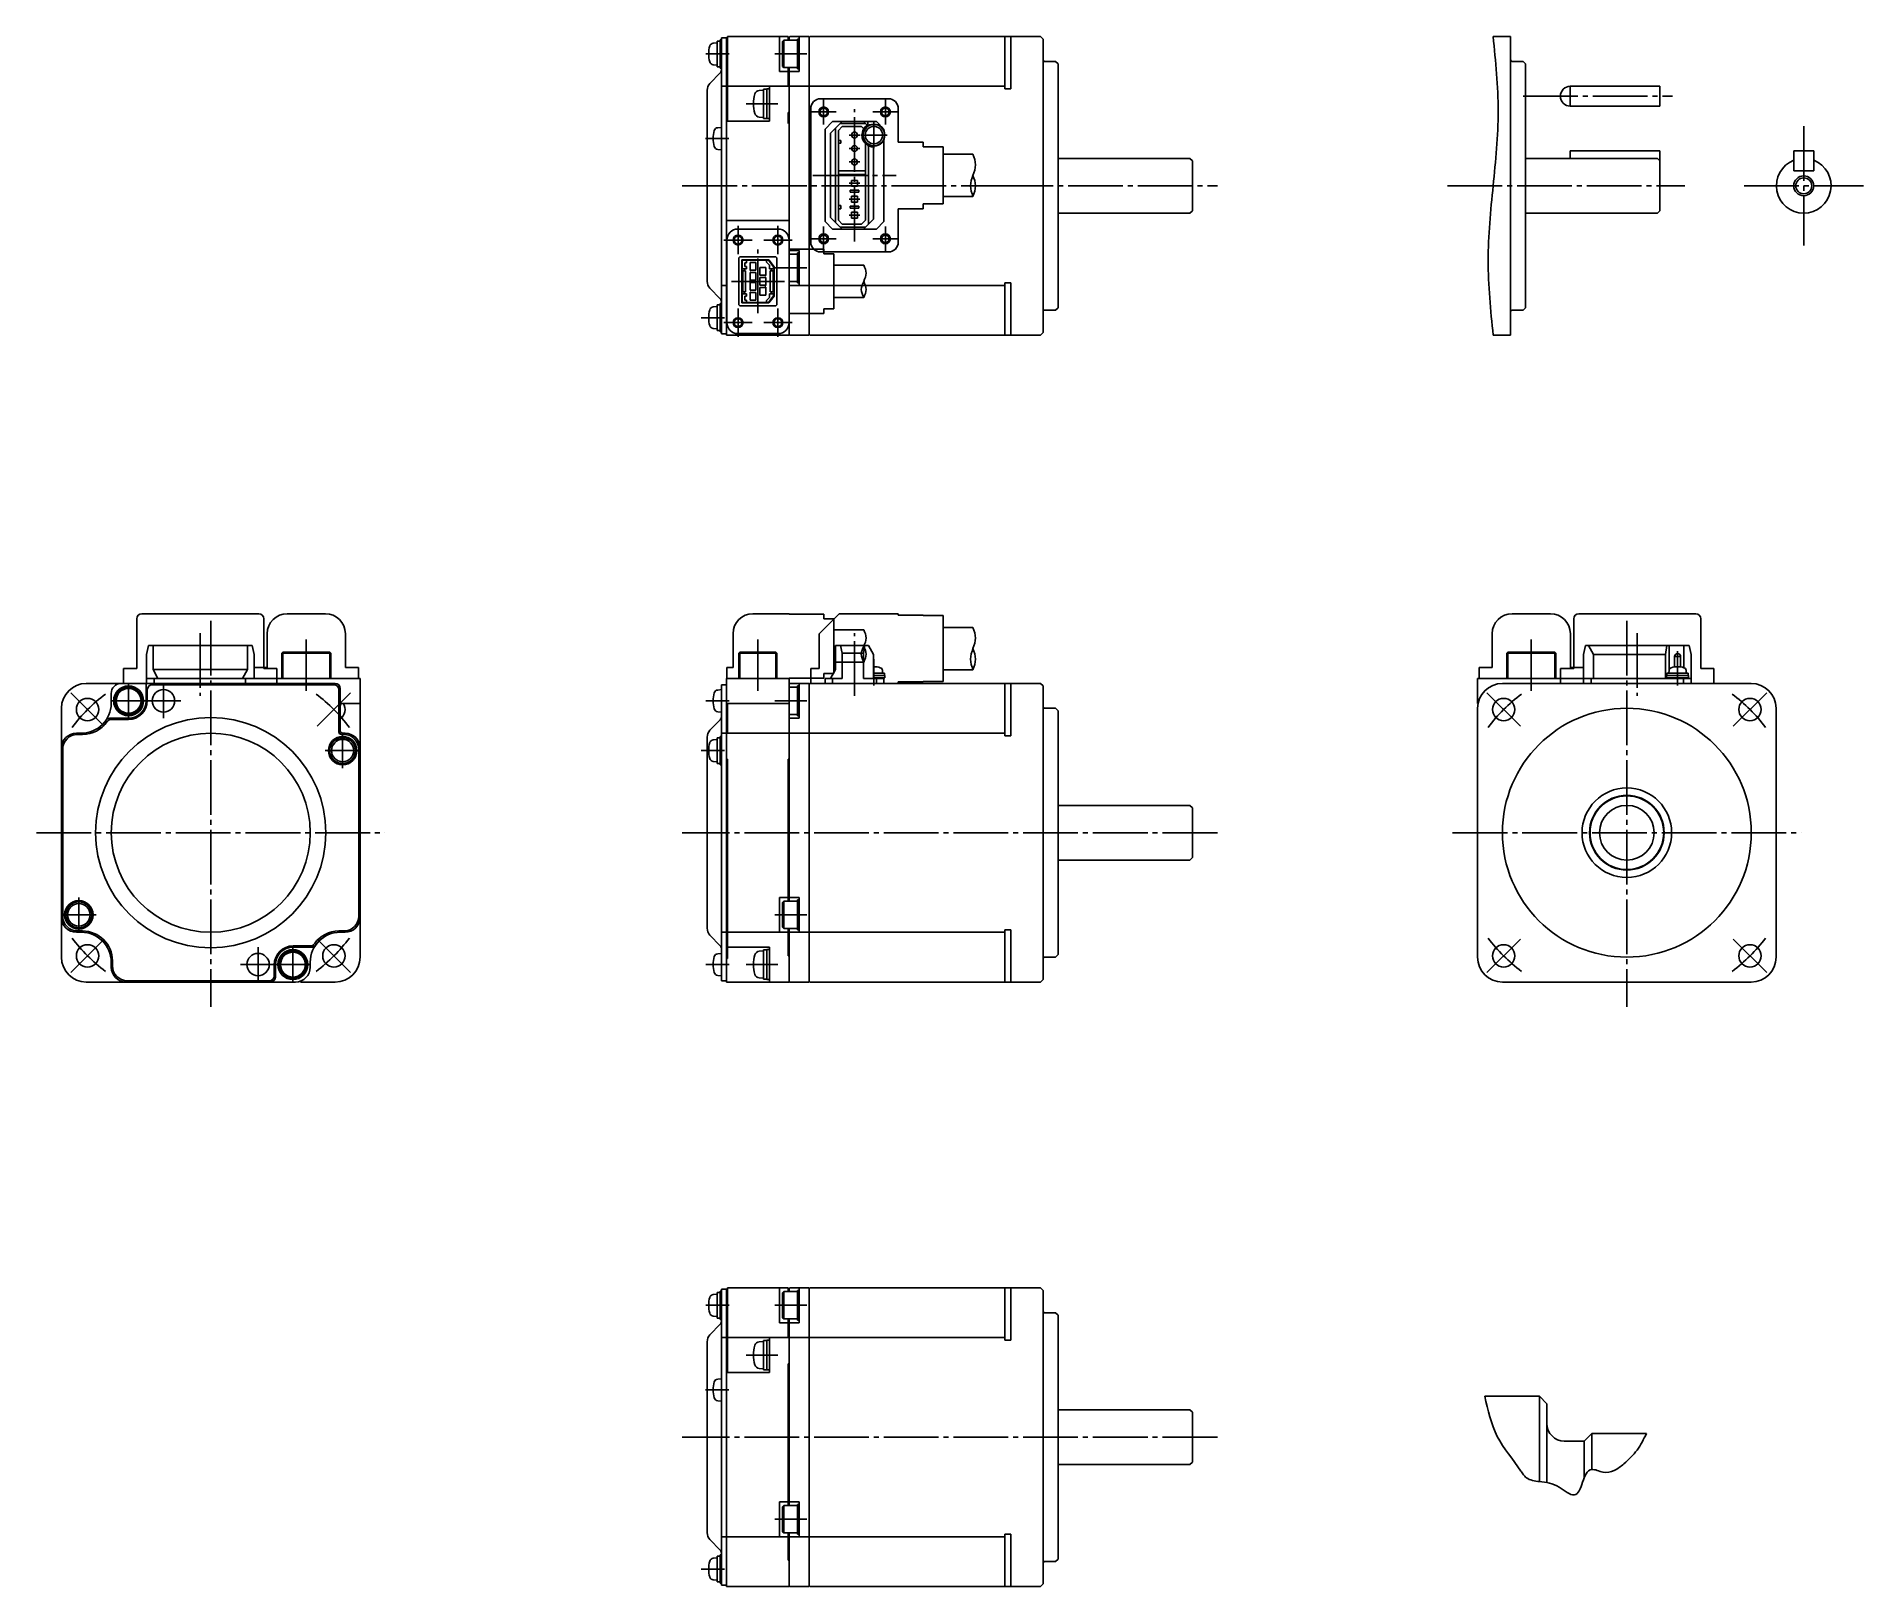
# Model space of a CAD drawing. Header units: millimetres. Extents: x -192 to 175, y -151 to 160.
import ezdxf

# ---------------------------------------------------------------- set-up
doc = ezdxf.new("R2010")
doc.units = ezdxf.units.MM
doc.linetypes.add('DASH_CENTER', pattern=[14, 11, -1, 1, -1])

msp = doc.modelspace()

# ---------------------------------------------------------------- linework, layer by layer
at = {"color": 7, "linetype": 'Continuous'}
for p, q in [((-55.5, 158.75), (-56.28, 158.68)), ((-55.5, 159.1), (-54.9, 159.1)), ((-55.5, 153.9), (-55.5, 159.1)), ((-54.9, 159.35), (-54.6, 159.35)), ((-54.9, 153.65), (-54.9, 159.35)), ((-53.6, 159.75), (-54.6, 159.75)), ((-54.6, 159.75), (-54.6, 100.25)), ((-53.4, 159.75), (-53.6, 159.75)), ((-53.6, 159.75), (-53.6, 100)), ((-53.4, 160), (-53.4, 143)), ((-45, 160), (-53.4, 160)), ((-41.2, 160), (-45, 160)), ((-43, 160), (-43, 153)), ((-42.13, 159.25), (-42.38, 159)), ((-42.38, 154), (-42.38, 159)), ((-42.13, 159.25), (-39.38, 159.25)), ((-42.13, 159.25), (-42.13, 153.75)), ((-41.2, 160), (-41.2, 159.75)), ((-41.2, 159.25), (-41.2, 159.75)), ((-41.2, 159.75), (-41, 159.75)), ((-40.9, 160), (-41, 159.9)), ((-41, 159.25), (-41, 159.9)), ((-37.1, 160), (-40.9, 160)), ((-39, 159.5), (-39.38, 159.5)), ((-39.38, 153.5), (-39.38, 159.5)), ((-39, 160), (-39, 153)), ((-37, 159.9), (-37.1, 160)), ((-36.9, 160), (-37, 159.9)), ((-37, 159.9), (-37, 100.1)), ((9.5, 160), (-36.9, 160)), ((2.3, 149.5), (2.3, 160)), ((3.5, 160), (3.5, 149.5)), ((10, 159.5), (9.5, 160)), ((10, 100.5), (10, 159.5)), ((100.41, 160), (103.91, 160)), ((103.91, 160), (103.91, 100)), ((-56.28, 154.32), (-55.5, 154.25)), ((10.3, 155), (12.5, 155)), ((13, 154.5), (12.5, 155)), ((13, 154.5), (13, 105.5)), ((104.21, 155), (106.41, 155)), ((106.91, 154.5), (106.41, 155)), ((106.91, 105.5), (106.91, 154.5)), ((-56.94, 150.59), (-54.88, 152.71)), ((-54.9, 153.9), (-55.5, 153.9)), ((-54.6, 153.65), (-54.9, 153.65)), ((-43, 153), (-41.2, 153)), ((-42.38, 154), (-42.13, 153.75)), ((-39.38, 153.75), (-42.13, 153.75)), ((-41.2, 150), (-41.2, 153.75)), ((-41, 100), (-41, 153.75)), ((-39, 153), (-41, 153)), ((-39, 153.5), (-39.38, 153.5)), ((-57.5, 110.8), (-57.5, 149.2)), ((-54.6, 150), (-53.6, 150)), ((-53.4, 150), (-41, 150)), ((-46.2, 149.25), (-47.05, 149.18)), ((-46.2, 149.45), (-45.5, 149.45)), ((-46.2, 149.45), (-46.2, 143.55)), ((-45.5, 149.5), (-45.5, 143.5)), ((-45.5, 149.5), (-45, 149.5)), ((-45, 150), (-45, 143)), ((-41, 150), (-37, 150)), ((2.3, 150), (-37, 150)), ((2.3, 149.5), (3.5, 149.5)), ((-47.05, 143.82), (-46.2, 143.75)), ((-45.5, 143.55), (-46.2, 143.55)), ((-45, 143.5), (-45.5, 143.5)), ((-41.2, 144.75), (-41, 144.75)), ((-41.2, 142.5), (-41.2, 144.75)), ((-54.6, 141.75), (-55.38, 141.68)), ((-45, 143), (-53.6, 143)), ((-32.3, 142.9), (-33.8, 141.4)), ((-33.8, 122.8), (-33.8, 141.4)), ((-32.7, 140.6), (-30.4, 142.9)), ((-32.7, 123.6), (-32.7, 140.6)), ((-32.3, 142.9), (-23.5, 142.9)), ((-31.7, 122.6), (-31.7, 141.6)), ((-30.35, 141.9), (-31.15, 141.1)), ((-31.15, 141.1), (-31.15, 123.1)), ((-30.8, 142.5), (-25.7, 142.5)), ((-30.35, 141.9), (-26.5, 141.9)), ((-26.5, 141.9), (-26.05, 141.45)), ((-25.37, 142.17), (-26.1, 142.9)), ((-25.2, 142.28), (-25.2, 142.9)), ((-22, 141.4), (-23.5, 142.9)), ((-22, 141.12), (-22, 141.4)), ((-55.38, 137.32), (-54.6, 137.25)), ((-31.15, 139.1), (-30.65, 139.1)), ((-30.65, 138.6), (-31.15, 138.6)), ((-30.65, 139.1), (-30.65, 138.6)), ((-25.7, 123.1), (-25.7, 138.51)), ((-25.1, 122.3), (-25.1, 138.07)), ((-24.1, 123.3), (-24.1, 137.8)), ((-22, 122.8), (-22, 139.28)), ((160.81, 137), (160.81, 133)), ((164.81, 137), (160.81, 137)), ((164.81, 133), (164.81, 137)), ((-31.15, 133), (-25.7, 133)), ((-25.7, 132.3), (-31.15, 132.3)), ((13, 135.5), (39.5, 135.5)), ((39.5, 135.5), (40, 135)), ((40, 135), (40, 125)), ((106.91, 135.5), (133.41, 135.5)), ((133.41, 135.5), (133.91, 135)), ((133.91, 135), (133.91, 125)), ((160.81, 133), (164.81, 133)), ((-27, 129.1), (-28.8, 129.1)), ((-28.8, 129.1), (-28.8, 128.7)), ((-28.8, 128.7), (-27, 128.7)), ((-27.3, 131.1), (-28.5, 131.1)), ((-28.5, 131.1), (-28.5, 129.9)), ((-28.5, 129.9), (-27.3, 129.9)), ((-27.3, 129.9), (-27.3, 131.1)), ((-27, 128.7), (-27, 129.1)), ((-31.15, 126.05), (-30.65, 126.05)), ((-30.65, 125.35), (-31.15, 125.35)), ((-30.65, 126.05), (-30.65, 125.35)), ((-28.8, 125.9), (-28.8, 125.5)), ((-27, 125.9), (-28.8, 125.9)), ((-28.8, 125.5), (-27, 125.5)), ((-28.5, 127.9), (-28.5, 126.7)), ((-27.3, 127.9), (-28.5, 127.9)), ((-28.5, 126.7), (-27.3, 126.7)), ((-27.3, 126.7), (-27.3, 127.9)), ((-27, 125.5), (-27, 125.9)), ((40, 125), (39.5, 124.5)), ((133.91, 125), (133.41, 124.5)), ((-53.6, 123), (-41, 123)), ((-32.3, 121.3), (-33.8, 122.8)), ((-30.4, 121.3), (-32.7, 123.6)), ((-32.3, 121.3), (-23.5, 121.3)), ((-31.15, 123.1), (-30.35, 122.3)), ((-30.8, 121.7), (-25.7, 121.7)), ((-30.35, 122.3), (-26.5, 122.3)), ((-27.3, 124.7), (-28.5, 124.7)), ((-28.5, 124.7), (-28.5, 123.5)), ((-28.5, 123.5), (-27.3, 123.5)), ((-27.3, 123.5), (-27.3, 124.7)), ((-26.5, 122.3), (-25.7, 123.1)), ((-26.1, 121.3), (-24.1, 123.3)), ((-22, 122.8), (-23.5, 121.3)), ((39.5, 124.5), (13, 124.5)), ((133.41, 124.5), (106.91, 124.5)), ((-51.13, 115.53), (-50.93, 115.73)), ((-51.13, 115.53), (-51.13, 106.08)), ((-43.68, 115.73), (-50.93, 115.73)), ((-50.55, 106.48), (-50.55, 115.13)), ((-50.55, 115.13), (-45.1, 115.13)), ((-50.45, 113.3), (-50.45, 115.05)), ((-50.45, 115.05), (-49.6, 115.05)), ((-49.6, 114.55), (-49.95, 114.55)), ((-49.95, 114.55), (-49.95, 113.8)), ((-49.95, 113.8), (-49.6, 113.8)), ((-49.6, 115.05), (-49.6, 114.55)), ((-49.6, 115.05), (-45.6, 115.05)), ((-49.6, 113.8), (-49.6, 113.3)), ((-48.88, 114.6), (-48.88, 113)), ((-48.7, 114.6), (-48.88, 114.6)), ((-48.7, 114.57), (-48.7, 114.6)), ((-47.7, 114.57), (-48.7, 114.57)), ((-47.7, 113.03), (-47.7, 114.57)), ((-45.6, 114.68), (-45.6, 115.05)), ((-45.17, 115.05), (-45.6, 115.05)), ((-45, 114.05), (-45.6, 114.68)), ((-44.15, 113.72), (-45.17, 115.05)), ((-44.05, 113.75), (-45.1, 115.13)), ((-45, 113.3), (-45, 114.05)), ((-43.68, 115.73), (-43.48, 115.53)), ((-43.48, 106.08), (-43.48, 115.53)), ((-41, 117), (-39, 117)), ((-41, 116.25), (-39.38, 116.25)), ((-39.38, 116.5), (-39, 116.5)), ((-39.38, 110.5), (-39.38, 116.5)), ((-39, 117), (-39, 110)), ((-50.35, 111.65), (-50.55, 111.65)), ((-49.6, 113.3), (-50.45, 113.3)), ((-50.35, 112.9), (-50.35, 108.7)), ((-50.35, 112.9), (-49.78, 112.9)), ((-50, 113.3), (-50, 112.9)), ((-49.78, 112.9), (-49.78, 108.7)), ((-48.88, 113), (-48.7, 113)), ((-48.7, 112.6), (-48.88, 112.6)), ((-48.88, 112.6), (-48.88, 111)), ((-48.88, 111), (-48.7, 111)), ((-48.7, 110.6), (-48.88, 110.6)), ((-48.88, 110.6), (-48.88, 109)), ((-48.7, 113.03), (-47.7, 113.03)), ((-48.7, 113), (-48.7, 113.03)), ((-48.7, 112.57), (-48.7, 112.6)), ((-47.7, 112.57), (-48.7, 112.57)), ((-48.7, 111), (-48.7, 111.03)), ((-48.7, 111.03), (-47.7, 111.03)), ((-48.7, 110.57), (-48.7, 110.6)), ((-47.7, 110.57), (-48.7, 110.57)), ((-47.7, 111.03), (-47.7, 112.57)), ((-47.7, 109.03), (-47.7, 110.57)), ((-45.9, 113.57), (-46.9, 113.57)), ((-46.9, 113.57), (-46.9, 112.03)), ((-46.9, 112.03), (-45.9, 112.03)), ((-46.9, 111.57), (-46.9, 110.03)), ((-45.9, 111.57), (-46.9, 111.57)), ((-45.9, 113.6), (-45.9, 113.57)), ((-45.72, 113.6), (-45.9, 113.6)), ((-45.9, 112.03), (-45.9, 112)), ((-45.9, 112), (-45.72, 112)), ((-45.72, 111.6), (-45.9, 111.6)), ((-45.9, 111.6), (-45.9, 111.57)), ((-45.72, 112), (-45.72, 113.6)), ((-45.72, 110), (-45.72, 111.6)), ((-44.15, 113.3), (-45, 113.3)), ((-44.83, 108.7), (-44.83, 112.9)), ((-44.83, 112.9), (-44.25, 112.9)), ((-44.6, 112.9), (-44.6, 113.3)), ((-44.25, 108.7), (-44.25, 112.9)), ((-44.25, 111.65), (-44.05, 111.65)), ((-44.15, 113.3), (-44.15, 113.72)), ((-44.05, 107.85), (-44.05, 113.75)), ((-39.38, 110.75), (-41, 110.75)), ((-39.38, 110.5), (-39, 110.5)), ((2.3, 100), (2.3, 110.5)), ((2.3, 110.5), (3.5, 110.5)), ((3.5, 100), (3.5, 110.5)), ((-54.88, 107.29), (-56.94, 109.41)), ((-53.6, 110), (-54.6, 110)), ((-50.55, 109.95), (-50.35, 109.95)), ((-45.1, 106.48), (-50.55, 106.48)), ((-50.45, 106.55), (-50.45, 108.3)), ((-50.45, 108.3), (-49.6, 108.3)), ((-49.6, 106.55), (-50.45, 106.55)), ((-49.78, 108.7), (-50.35, 108.7)), ((-50, 108.7), (-50, 108.3)), ((-49.6, 107.8), (-49.95, 107.8)), ((-49.95, 107.8), (-49.95, 107.05)), ((-49.95, 107.05), (-49.6, 107.05)), ((-49.6, 108.3), (-49.6, 107.8)), ((-49.6, 107.05), (-49.6, 106.55)), ((-49.6, 106.55), (-45.6, 106.55)), ((-48.88, 109), (-48.7, 109)), ((-48.88, 108.6), (-48.88, 107)), ((-48.7, 108.6), (-48.88, 108.6)), ((-48.88, 107), (-48.7, 107)), ((-48.7, 109), (-48.7, 109.03)), ((-48.7, 109.03), (-47.7, 109.03)), ((-48.7, 108.57), (-48.7, 108.6)), ((-47.7, 108.57), (-48.7, 108.57)), ((-48.7, 107.03), (-47.7, 107.03)), ((-48.7, 107), (-48.7, 107.03)), ((-47.7, 107.03), (-47.7, 108.57)), ((-46.9, 110.03), (-45.9, 110.03)), ((-46.9, 109.57), (-46.9, 108.03)), ((-45.9, 109.57), (-46.9, 109.57)), ((-46.9, 108.03), (-45.9, 108.03)), ((-45.9, 110.03), (-45.9, 110)), ((-45.9, 110), (-45.72, 110)), ((-45.72, 109.6), (-45.9, 109.6)), ((-45.9, 109.6), (-45.9, 109.57)), ((-45.9, 108.03), (-45.9, 108)), ((-45.9, 108), (-45.72, 108)), ((-45.72, 108), (-45.72, 109.6)), ((-45.6, 106.92), (-45, 107.55)), ((-45.6, 106.55), (-45.6, 106.92)), ((-45.6, 106.55), (-45.17, 106.55)), ((-45.17, 106.55), (-44.15, 107.88)), ((-45.1, 106.48), (-44.05, 107.85)), ((-45, 107.55), (-45, 108.3)), ((-45, 108.3), (-44.15, 108.3)), ((-44.25, 108.7), (-44.83, 108.7)), ((-44.6, 108.3), (-44.6, 108.7)), ((-44.05, 109.95), (-44.25, 109.95)), ((-44.15, 107.88), (-44.15, 108.3)), ((-37, 110), (-41, 110)), ((2.3, 110), (-37, 110)), ((-55.5, 105.75), (-56.28, 105.68)), ((-55.5, 100.9), (-55.5, 106.1)), ((-55.5, 106.1), (-54.9, 106.1)), ((-54.9, 100.65), (-54.9, 106.35)), ((-54.9, 106.35), (-54.6, 106.35)), ((-51.13, 106.08), (-50.93, 105.88)), ((-50.93, 105.88), (-43.68, 105.88)), ((-43.48, 106.08), (-43.68, 105.88)), ((12.5, 105), (10.3, 105)), ((13, 105.5), (12.5, 105)), ((106.41, 105), (104.21, 105)), ((106.91, 105.5), (106.41, 105)), ((-56.28, 101.32), (-55.5, 101.25)), ((-54.9, 100.9), (-55.5, 100.9)), ((-54.6, 100.65), (-54.9, 100.65)), ((-54.6, 100.25), (-53.6, 100.25)), ((-53.6, 100), (-41, 100)), ((-41, 100.1), (-40.9, 100)), ((-40.9, 100), (-37.1, 100)), ((-37.1, 100), (-37, 100.1)), ((-36.9, 100), (-37, 100.1)), ((9.5, 100), (-36.9, 100)), ((10, 100.5), (9.5, 100)), ((100.41, 100), (103.91, 100)), ((-170.14, 35.8), (-169.74, 37.6)), ((-148.94, 37.6), (-169.74, 37.6)), ((-168.84, 37.6), (-168.84, 32.8)), ((-149.84, 37.6), (-149.84, 32.8)), ((-148.94, 37.6), (-148.54, 35.8)), ((-31.7, 37.6), (-25.1, 37.6)), ((-31.7, 32.8), (-31.7, 37.6)), ((-30.7, 37.6), (-30.4, 36.1)), ((-26.1, 36.1), (-25.8, 37.6)), ((-25.1, 37.6), (-24.1, 35.8)), ((118.57, 35.8), (118.97, 37.6)), ((118.97, 37.6), (139.77, 37.6)), ((119.57, 37.6), (120.57, 35.8)), ((135.33, 37.6), (135.07, 35.8)), ((135.77, 37.6), (135.77, 32.68)), ((138.71, 37.6), (138.71, 33.17)), ((139.77, 37.6), (140.17, 35.8)), ((-170.14, 35.8), (-170.14, 30)), ((-148.54, 35.8), (-148.54, 31)), ((-142.77, 36.3), (-142.97, 36.1)), ((-142.97, 36.1), (-133.12, 36.1)), ((-142.97, 31), (-142.97, 36.1)), ((-142.77, 31), (-142.77, 36.3)), ((-142.77, 36.3), (-133.32, 36.3)), ((-133.32, 36.3), (-133.32, 31)), ((-133.12, 36.1), (-133.32, 36.3)), ((-133.12, 36.1), (-133.12, 31)), ((-51.13, 36.1), (-50.93, 36.3)), ((-51.13, 31), (-51.13, 36.1)), ((-51.13, 36.1), (-43.48, 36.1)), ((-50.93, 36.3), (-43.68, 36.3)), ((-50.93, 31), (-50.93, 36.3)), ((-43.68, 36.3), (-43.48, 36.1)), ((-43.68, 36.3), (-43.68, 31)), ((-43.48, 36.1), (-43.48, 31)), ((-30.4, 36.1), (-26.1, 36.1)), ((-30.4, 36.1), (-30.4, 31)), ((-26.1, 36.1), (-26.1, 31)), ((-24.1, 35.8), (-24.1, 31)), ((103.34, 36.3), (103.14, 36.1)), ((103.14, 31), (103.14, 36.1)), ((103.14, 36.1), (112.99, 36.1)), ((103.34, 36.3), (112.79, 36.3)), ((112.99, 36.1), (112.79, 36.3)), ((112.99, 36.1), (112.99, 31)), ((118.57, 35.8), (118.57, 30)), ((120.57, 35.8), (120.57, 31)), ((120.57, 35.8), (135.07, 35.8)), ((135.07, 35.8), (135.07, 31)), ((136.87, 35.4), (136.87, 33.31)), ((138.07, 35.4), (136.87, 35.4)), ((138.07, 35.4), (138.07, 33.31)), ((140.17, 35.8), (140.17, 30)), ((-182.24, 30), (-175.24, 30)), ((-170.24, 30), (-175.24, 30)), ((-170.24, 26.5), (-170.24, 30)), ((-132.24, 30), (-170.24, 30)), ((-150.24, 31), (-170.14, 31)), ((-168.99, 29.75), (-157.24, 29.75)), ((-168.84, 32.8), (-167.84, 31)), ((-149.84, 32.8), (-168.84, 32.8)), ((-168.64, 31), (-168.64, 30)), ((-157.24, 29.75), (-132.49, 29.75)), ((-150.84, 31), (-149.84, 32.8)), ((-150.24, 31), (-127.24, 31)), ((-150.24, 30), (-150.24, 31)), ((-127.24, 31), (-127.24, 26)), ((-54.6, 29.75), (-54.6, -29.75)), ((-53.6, 29.75), (-54.6, 29.75)), ((-53.6, 31), (-41, 31)), ((-53.6, 31), (-53.6, -30)), ((-41, 26), (-41, 31)), ((-41, 30), (-41, 29.9)), ((-40.9, 30), (-41, 29.9)), ((-37.1, 30), (-40.9, 30)), ((-39.38, 23.5), (-39.38, 29.5)), ((-39, 29.5), (-39.38, 29.5)), ((-39, 30), (-39, 23)), ((-37, 29.9), (-37.1, 30)), ((-37, 29.9), (-36.9, 30)), ((-37, 29.9), (-37, -29.9)), ((-36.9, 30), (9.5, 30)), ((-33.8, 31), (-30.4, 31)), ((-33.8, 30), (-33.8, 31)), ((-32.7, 31), (-31.7, 32.8)), ((-32.3, 31), (-32.3, 30)), ((-26.1, 31), (-22, 31)), ((-24.1, 32.05), (-21.85, 32.05)), ((-24.1, 31.6), (-21.8, 31.6)), ((-24.1, 31.1), (-21.8, 31.1)), ((-23.5, 31), (-23.5, 30)), ((-22.45, 31.1), (-22.45, 31)), ((-22.25, 32.05), (-22.3, 32.64)), ((-22, 31), (-22, 30)), ((-21.85, 31.6), (-21.85, 32.05)), ((-21.8, 31.6), (-21.8, 31.1)), ((2.3, 19.5), (2.3, 30)), ((3.5, 19.5), (3.5, 30)), ((9.5, 30), (10, 29.5)), ((10, -29.5), (10, 29.5)), ((97.27, 31), (118.57, 31)), ((97.27, 26), (97.27, 31)), ((127.27, 30), (102.27, 30)), ((140.17, 31), (118.57, 31)), ((120.07, 31), (120.07, 30)), ((152.27, 30), (127.27, 30)), ((135.27, 31.1), (135.27, 31.6)), ((135.27, 31.6), (137.47, 31.6)), ((135.27, 31.1), (137.47, 31.1)), ((135.32, 32.05), (135.32, 31.6)), ((135.32, 32.05), (137.47, 32.05)), ((135.77, 32.64), (135.72, 32.05)), ((135.92, 31), (135.92, 31.1)), ((137.47, 32.05), (139.62, 32.05)), ((137.47, 31.6), (139.67, 31.6)), ((137.47, 31.1), (139.67, 31.1)), ((138.67, 31), (138.67, 30)), ((139.02, 31.1), (139.02, 31)), ((139.22, 32.05), (139.16, 32.64)), ((139.62, 31.6), (139.62, 32.05)), ((139.67, 31.6), (139.67, 31.1)), ((-177.24, 26), (-177.24, 28)), ((-169.99, 28.75), (-169.99, 26.55)), ((-131.49, 28.75), (-131.49, 20.25)), ((-131.24, 29), (-131.24, 20.5)), ((-127.24, 26), (-130.74, 26)), ((-127.24, 17), (-127.24, 26)), ((-54.6, 28.75), (-55.38, 28.68)), ((-53.6, 26), (-41, 26)), ((-53.4, 26), (-53.4, 20)), ((-41, 29.25), (-39.38, 29.25)), ((-41, -13.75), (-41, 26)), ((97.37, 26), (97.27, 26)), ((-187.24, 25), (-187.24, 17)), ((-173.74, 23), (-177.5, 23)), ((-177.25, 22.75), (-173.79, 22.75)), ((-56.94, 20.59), (-54.88, 22.71)), ((-55.38, 24.32), (-54.6, 24.25)), ((-39.38, 23.75), (-41, 23.75)), ((-39, 23), (-41, 23)), ((-39, 23.5), (-39.38, 23.5)), ((10.3, 25), (12.5, 25)), ((13, 24.5), (12.5, 25)), ((13, -24.5), (13, 24.5)), ((97.27, 25), (97.27, -25)), ((157.27, -25), (157.27, 25)), ((-183.24, 20), (-184.24, 20)), ((-183.99, 19.75), (-182.99, 19.75)), ((-130.99, 19.75), (-130.49, 19.75)), ((-130.74, 20), (-130.24, 20)), ((-57.5, -19.2), (-57.5, 19.2)), ((-55.5, 18.75), (-56.28, 18.68)), ((-55.5, 13.9), (-55.5, 19.1)), ((-55.5, 19.1), (-54.9, 19.1)), ((-54.9, 13.65), (-54.9, 19.35)), ((-54.9, 19.35), (-54.6, 19.35)), ((-54.6, 20), (-53.6, 20)), ((-53.6, 20), (-41, 20)), ((-41, 20), (-37, 20)), ((-37, 20), (2.3, 20)), ((2.3, 19.5), (3.5, 19.5)), ((-187.24, 17), (-187.24, -17)), ((-186.99, 16.75), (-186.99, 0)), ((-127.49, 16.75), (-127.49, 0)), ((-127.24, -17), (-127.24, 17)), ((-53.6, 14.75), (-53.4, 14.75)), ((-53.4, 14.75), (-53.4, -25.25)), ((-41.2, 14.75), (-41, 14.75)), ((-41.2, -13.75), (-41.2, 14.75)), ((-56.28, 14.32), (-55.5, 14.25)), ((-54.9, 13.9), (-55.5, 13.9)), ((-54.6, 13.65), (-54.9, 13.65)), ((13, 5.5), (39.5, 5.5)), ((39.5, 5.5), (40, 5)), ((40, 5), (40, -5)), ((-186.99, -16.75), (-186.99, 0)), ((-127.49, -16.75), (-127.49, 0)), ((39.5, -5.5), (13, -5.5)), ((40, -5), (39.5, -5.5)), ((-43, -13), (-43, -20)), ((-41.2, -13), (-43, -13)), ((-42.13, -13.75), (-42.38, -14)), ((-42.38, -19), (-42.38, -14)), ((-42.13, -13.75), (-42.13, -19.25)), ((-42.13, -13.75), (-39.38, -13.75)), ((-41, -13), (-39, -13)), ((-39.38, -19.5), (-39.38, -13.5)), ((-39.38, -13.5), (-39, -13.5)), ((-39, -13), (-39, -20)), ((-187.24, -17), (-187.24, -25)), ((-127.24, -17), (-127.24, -25)), ((-183.24, -20), (-184.24, -20)), ((-183.99, -19.75), (-182.99, -19.75)), ((-130.49, -19.75), (-131.49, -19.75)), ((-131.24, -20), (-130.24, -20)), ((-54.88, -22.71), (-56.94, -20.59)), ((-53.6, -20), (-54.6, -20)), ((-41.2, -20), (-53.4, -20)), ((-42.38, -19), (-42.13, -19.25)), ((-39.38, -19.25), (-42.13, -19.25)), ((-41.2, -24.75), (-41.2, -19.25)), ((-41, -30), (-41, -19.25)), ((-37, -20), (-41, -20)), ((-39.38, -19.5), (-39, -19.5)), ((-37, -20), (2.3, -20)), ((2.3, -19.5), (3.5, -19.5)), ((2.3, -30), (2.3, -19.5)), ((3.5, -19.5), (3.5, -30)), ((-140.74, -23), (-136.98, -23)), ((-137.23, -22.75), (-140.69, -22.75)), ((-54.6, -24.25), (-55.38, -24.32)), ((-53.6, -25.25), (-53.4, -25.25)), ((-53.4, -23), (-45, -23)), ((-46.2, -23.75), (-47.05, -23.82)), ((-46.2, -23.55), (-46.2, -29.45)), ((-46.2, -23.55), (-45.5, -23.55)), ((-45.5, -23.5), (-45, -23.5)), ((-45.5, -23.5), (-45.5, -29.5)), ((-45, -23), (-45, -30)), ((-41.2, -24.75), (-41, -24.75)), ((12.5, -25), (10.3, -25)), ((13, -24.5), (12.5, -25)), ((-177.24, -26), (-177.24, -27)), ((-176.99, -26.75), (-176.99, -25.75)), ((-144.49, -28.75), (-144.49, -26.55)), ((-144.24, -26.5), (-144.24, -29)), ((-137.24, -26), (-137.24, -27)), ((-55.38, -28.68), (-54.6, -28.75)), ((-47.05, -29.18), (-46.2, -29.25)), ((-174.24, -30), (-182.24, -30)), ((-174.24, -30), (-140.24, -30)), ((-173.99, -29.75), (-157.24, -29.75)), ((-145.49, -29.75), (-157.24, -29.75)), ((-132.24, -30), (-139.24, -30)), ((-54.6, -29.75), (-53.6, -29.75)), ((-53.6, -30), (-45, -30)), ((-45.5, -29.45), (-46.2, -29.45)), ((-45, -29.5), (-45.5, -29.5)), ((-45, -30), (-41, -30)), ((-41, -29.9), (-40.9, -30)), ((-40.9, -30), (-37.1, -30)), ((-37.1, -30), (-37, -29.9)), ((-37, -29.9), (-36.9, -30)), ((-37, -29.9), (-36.9, -30)), ((-36.9, -30), (9.5, -30)), ((9.5, -30), (10, -29.5)), ((102.27, -30), (127.27, -30)), ((127.27, -30), (152.27, -30)), ((-53.6, -91.72), (-54.6, -91.72)), ((-54.6, -91.72), (-54.6, -151.22)), ((-53.4, -91.72), (-53.6, -91.72)), ((-53.6, -91.72), (-53.6, -151.47)), ((-53.4, -91.47), (-53.4, -108.47)), ((-45, -91.47), (-53.4, -91.47)), ((-41.2, -91.47), (-45, -91.47)), ((-43, -91.47), (-43, -98.47)), ((-41.2, -91.47), (-41.2, -91.72)), ((-41.2, -92.22), (-41.2, -91.72)), ((-41.2, -91.72), (-41, -91.72)), ((-40.9, -91.47), (-41, -91.57)), ((-41, -92.22), (-41, -91.57)), ((-37.1, -91.47), (-40.9, -91.47)), ((-39, -91.47), (-39, -98.47)), ((-37, -91.57), (-37.1, -91.47)), ((-37, -91.57), (-36.9, -91.47)), ((-37, -91.57), (-37, -151.37)), ((-36.9, -91.47), (9.5, -91.47)), ((2.3, -101.97), (2.3, -91.47)), ((3.5, -101.97), (3.5, -91.47)), ((9.5, -91.47), (10, -91.97)), ((-55.5, -92.72), (-56.28, -92.79)), ((-55.5, -92.37), (-54.9, -92.37)), ((-55.5, -97.57), (-55.5, -92.37)), ((-54.9, -92.12), (-54.6, -92.12)), ((-54.9, -97.82), (-54.9, -92.12)), ((-42.13, -92.22), (-42.38, -92.47)), ((-42.38, -97.47), (-42.38, -92.47)), ((-42.13, -92.22), (-39.38, -92.22)), ((-42.13, -92.22), (-42.13, -97.72)), ((-39, -91.97), (-39.38, -91.97)), ((-39.38, -97.97), (-39.38, -91.97)), ((10, -150.97), (10, -91.97)), ((-56.94, -100.89), (-54.88, -98.76)), ((-56.28, -97.15), (-55.5, -97.22)), ((-54.9, -97.57), (-55.5, -97.57)), ((-54.6, -97.82), (-54.9, -97.82)), ((-43, -98.47), (-41.2, -98.47)), ((-42.38, -97.47), (-42.13, -97.72)), ((-39.38, -97.72), (-42.13, -97.72)), ((-41.2, -101.47), (-41.2, -97.72)), ((-41, -135.22), (-41, -97.72)), ((-39, -98.47), (-41, -98.47)), ((-39, -97.97), (-39.38, -97.97)), ((10.3, -96.47), (12.5, -96.47)), ((13, -96.97), (12.5, -96.47)), ((13, -96.97), (13, -145.97)), ((-57.5, -140.67), (-57.5, -102.28)), ((-54.6, -101.47), (-53.6, -101.47)), ((-53.4, -101.47), (-41, -101.47)), ((-46.2, -102.22), (-47.05, -102.3)), ((-46.2, -102.02), (-45.5, -102.02)), ((-46.2, -102.02), (-46.2, -107.92)), ((-45.5, -101.97), (-45.5, -107.97)), ((-45.5, -101.97), (-45, -101.97)), ((-45, -101.47), (-45, -108.47)), ((-41, -101.47), (-37, -101.47)), ((-37, -101.47), (2.3, -101.47)), ((2.3, -101.97), (3.5, -101.97)), ((-54.6, -109.72), (-55.38, -109.79)), ((-45, -108.47), (-53.6, -108.47)), ((-47.05, -107.65), (-46.2, -107.72)), ((-45.5, -107.92), (-46.2, -107.92)), ((-45, -107.97), (-45.5, -107.97)), ((-41.2, -106.72), (-41, -106.72)), ((-41.2, -135.22), (-41.2, -106.72)), ((98.71, -113.25), (109.71, -113.25)), ((109.71, -113.25), (109.71, -130.39)), ((111.21, -114.75), (109.71, -113.25)), ((-55.38, -114.15), (-54.6, -114.22)), ((13, -115.97), (39.5, -115.97)), ((39.5, -115.97), (40, -116.47)), ((40, -116.47), (40, -126.47)), ((111.21, -114.75), (111.21, -130.61)), ((118.71, -122.25), (120.21, -120.75)), ((120.21, -120.75), (131.21, -120.75)), ((120.21, -120.75), (120.21, -127.98)), ((118.71, -122.25), (114.71, -122.25)), ((118.71, -122.25), (118.71, -129.71)), ((39.5, -126.97), (13, -126.97)), ((40, -126.47), (39.5, -126.97)), ((-43, -134.47), (-43, -141.47)), ((-43, -134.47), (-41.2, -134.47)), ((-42.13, -135.22), (-42.38, -135.47)), ((-42.38, -140.47), (-42.38, -135.47)), ((-42.13, -135.22), (-42.13, -140.72)), ((-42.13, -135.22), (-39.38, -135.22)), ((-41, -134.47), (-39, -134.47)), ((-39.38, -134.97), (-39, -134.97)), ((-39.38, -140.97), (-39.38, -134.97)), ((-39, -134.47), (-39, -141.47)), ((-54.88, -144.19), (-56.94, -142.06)), ((-53.6, -141.47), (-54.6, -141.47)), ((-53.6, -141.47), (-41.2, -141.47)), ((-42.38, -140.47), (-42.13, -140.72)), ((-39.38, -140.72), (-42.13, -140.72)), ((-41.2, -146.22), (-41.2, -140.72)), ((-41, -151.47), (-41, -140.72)), ((-37, -141.47), (-41, -141.47)), ((-39.38, -140.97), (-39, -140.97)), ((-37, -141.47), (2.3, -141.47)), ((2.3, -140.97), (3.5, -140.97)), ((2.3, -151.47), (2.3, -140.97)), ((3.5, -140.97), (3.5, -151.47)), ((-55.5, -145.72), (-56.28, -145.79)), ((-55.5, -150.57), (-55.5, -145.37)), ((-55.5, -145.37), (-54.9, -145.37)), ((-54.9, -150.82), (-54.9, -145.12)), ((-54.9, -145.12), (-54.6, -145.12)), ((-41.2, -146.22), (-41, -146.22)), ((12.5, -146.47), (10.3, -146.47)), ((13, -145.97), (12.5, -146.47)), ((-56.28, -150.15), (-55.5, -150.22)), ((-54.9, -150.57), (-55.5, -150.57)), ((-54.6, -150.82), (-54.9, -150.82)), ((-54.6, -151.22), (-53.6, -151.22)), ((-53.6, -151.47), (-41, -151.47)), ((-41, -151.37), (-40.9, -151.47)), ((-40.9, -151.47), (-37.1, -151.47)), ((-37.1, -151.47), (-37, -151.37)), ((-37, -151.37), (-36.9, -151.47)), ((-36.9, -151.47), (9.5, -151.47)), ((9.5, -151.47), (10, -150.97))]:
    msp.add_line(p, q, dxfattribs=at)
at = {"color": 1, "linetype": 'DASH_CENTER'}
for p, q in [((-57.8, 156.5), (-53.1, 156.5)), ((-43.88, 156.5), (-37.5, 156.5)), ((-34.1, 147.35), (-34.1, 142.35)), ((-21.7, 147.35), (-21.7, 142.35)), ((106.41, 148), (136.41, 148)), ((-49.7, 146.5), (-43.32, 146.5)), ((-36.6, 144.85), (-31.6, 144.85)), ((-27.9, 118.8), (-27.9, 145.4)), ((-24.2, 144.85), (-19.2, 144.85)), ((-57.87, 139.5), (-53.17, 139.5)), ((-29, 140.2), (-26.8, 140.2)), ((-21.35, 140.2), (-26.65, 140.2)), ((-24, 142.85), (-24, 137.55)), ((162.81, 142), (162.81, 118)), ((-29, 137.5), (-26.8, 137.5)), ((-29, 134.8), (-26.8, 134.8)), ((-62.5, 130), (1, 130)), ((-36.3, 132.1), (-19.5, 132.1)), ((-29, 130.5), (-26.8, 130.5)), ((1, 130), (45, 130)), ((91.21, 130), (138.91, 130)), ((150.81, 130), (174.81, 130)), ((-29, 127.3), (-26.8, 127.3)), ((-51.3, 116.25), (-51.3, 121.95)), ((-43.3, 116.25), (-43.3, 121.95)), ((-34.1, 121.85), (-34.1, 116.85)), ((-29, 124.1), (-26.8, 124.1)), ((-21.7, 121.85), (-21.7, 116.85)), ((-48.45, 119.1), (-54.15, 119.1)), ((-40.45, 119.1), (-46.15, 119.1)), ((-31.6, 119.35), (-36.6, 119.35)), ((-19.2, 119.35), (-24.2, 119.35)), ((-47.3, 104.38), (-47.3, 117.23)), ((-52.63, 110.8), (-41.98, 110.8)), ((-43.88, 113.5), (-37.5, 113.5)), ((-58.7, 103.5), (-54, 103.5)), ((-51.3, 99.65), (-51.3, 105.35)), ((-43.3, 99.65), (-43.3, 105.35)), ((-54.15, 102.5), (-48.45, 102.5)), ((-46.15, 102.5), (-40.45, 102.5)), ((-157.24, 42.6), (-157.24, -35)), ((127.27, 42.6), (127.27, -35)), ((-159.34, 40.1), (-159.34, 27.5)), ((-138.04, 28.5), (-138.04, 38.8)), ((-47.3, 28.5), (-47.3, 38.8)), ((-27.9, 27.5), (-27.9, 40.1)), ((108.07, 38.8), (108.07, 28.5)), ((129.37, 40.1), (129.37, 27.5)), ((-24, 29.6), (-24, 34.85)), ((137.47, 29.6), (137.47, 36.5)), ((-173.74, 30.1), (-173.74, 22.9)), ((-166.74, 23), (-166.74, 30)), ((-185.35, 28.11), (-178.63, 21.39)), ((-170.14, 26.5), (-177.34, 26.5)), ((-170.24, 26.5), (-163.24, 26.5)), ((-129.13, 28.11), (-135.85, 21.39)), ((-57.8, 26.5), (-53.1, 26.5)), ((-43.88, 26.5), (-37.5, 26.5)), ((105.88, 21.39), (99.16, 28.11)), ((155.37, 28.11), (148.66, 21.39)), ((-130.74, 13), (-130.74, 20)), ((-134.24, 16.5), (-127.24, 16.5)), ((-58.7, 16.5), (-54, 16.5)), ((-192.24, 0), (-122.24, 0)), ((45, 0), (-62.5, 0)), ((92.27, 0), (162.27, 0)), ((-183.74, -20), (-183.74, -13)), ((-187.24, -16.5), (-180.24, -16.5)), ((-43.88, -16.5), (-37.5, -16.5)), ((-178.63, -21.39), (-185.35, -28.11)), ((-135.85, -21.39), (-129.13, -28.11)), ((105.88, -21.39), (99.16, -28.11)), ((155.37, -28.11), (148.66, -21.39)), ((-147.74, -30), (-147.74, -23)), ((-140.74, -22.9), (-140.74, -30.1)), ((-151.24, -26.5), (-144.24, -26.5)), ((-137.14, -26.5), (-144.34, -26.5)), ((-57.8, -26.5), (-53.1, -26.5)), ((-49.7, -26.5), (-43.32, -26.5)), ((-57.8, -94.97), (-53.1, -94.97)), ((-43.88, -94.97), (-37.5, -94.97)), ((-49.7, -104.97), (-43.32, -104.97)), ((-57.87, -111.97), (-53.17, -111.97)), ((45, -121.47), (-62.5, -121.47)), ((-43.88, -137.97), (-37.5, -137.97)), ((-58.7, -147.97), (-54, -147.97))]:
    msp.add_line(p, q, dxfattribs=at)
at = {"color": 4, "linetype": 'Continuous'}
for p, q in [((-21.1, 147.5), (-34.7, 147.5)), ((-36.7, 145.5), (-36.7, 118.7)), ((-19.1, 138.8), (-19.1, 145.5)), ((-19.1, 138.8), (-14.1, 138.8)), ((-14.1, 138.8), (-14.1, 137.85)), ((-14.1, 137.85), (-10.1, 137.85)), ((-10.1, 137.85), (-10.1, 126.35)), ((-10.1, 136.35), (-4.1, 136.35)), ((-14.1, 125.4), (-19.1, 125.4)), ((-19.1, 118.7), (-19.1, 125.4)), ((-14.1, 126.35), (-14.1, 125.4)), ((-10.1, 126.35), (-14.1, 126.35)), ((-10.1, 127.85), (-4.1, 127.85)), ((-43.25, 121.3), (-51.35, 121.3)), ((-53.55, 119.1), (-53.55, 102.5)), ((-41.05, 117.25), (-41.05, 119.1)), ((-34.05, 117.25), (-41.05, 117.25)), ((-34.7, 116.7), (-21.1, 116.7)), ((-34.05, 116.3), (-34.05, 117.25)), ((-32.05, 116.3), (-34.05, 116.3)), ((-32.05, 105.3), (-32.05, 116.3)), ((-32.05, 114.05), (-26.05, 114.05)), ((-32.05, 107.55), (-26.05, 107.55)), ((-41.05, 104.35), (-34.05, 104.35)), ((-41.05, 102.5), (-41.05, 104.35)), ((-34.05, 105.3), (-32.05, 105.3)), ((-34.05, 104.35), (-34.05, 105.3)), ((-51.35, 100.3), (-43.25, 100.3)), ((-172.09, 33), (-172.09, 43)), ((-171.09, 44), (-147.59, 44)), ((-146.59, 43), (-146.59, 33)), ((-141.89, 44), (-134.19, 44)), ((-41.05, 44), (-48.3, 44)), ((-41.05, 44), (-41.05, 43.95)), ((-41.05, 43.95), (-34.05, 43.95)), ((-35, 40), (-31, 44)), ((-34.05, 43.95), (-34.05, 43)), ((-34.05, 43), (-32.05, 43)), ((-32.05, 43), (-32.05, 32)), ((-32.05, 40.75), (-26.05, 40.75)), ((-31, 44), (-19.1, 44)), ((-19.1, 44), (-19.1, 43.7)), ((-19.1, 43.7), (-14.1, 43.7)), ((-14.1, 43.7), (-14.1, 43.64)), ((-14.1, 43.64), (-10.1, 43.64)), ((-10.1, 43.64), (-10.1, 30.36)), ((-10.1, 41.25), (-4.1, 41.25)), ((104.22, 44), (111.92, 44)), ((116.62, 33), (116.62, 43)), ((117.62, 44), (141.12, 44)), ((142.12, 43), (142.12, 33)), ((-145.89, 33.2), (-145.89, 40)), ((-130.19, 40), (-130.19, 33.2)), ((-52.3, 40), (-52.3, 33.2)), ((-35, 33), (-35, 40)), ((100.22, 33.2), (100.22, 40)), ((115.92, 40), (115.92, 33.2)), ((-148.54, 33.2), (-145.89, 33.2)), ((-148.54, 31), (-148.54, 33.2)), ((-130.19, 33.2), (-127.54, 33.2)), ((-127.54, 33.2), (-127.54, 31)), ((-53.55, 33.2), (-53.55, 31)), ((-52.3, 33.2), (-53.55, 33.2)), ((-32.05, 34.25), (-26.05, 34.25)), ((97.57, 31), (97.57, 33.2)), ((97.57, 33.2), (100.22, 33.2)), ((115.92, 33.2), (118.57, 33.2)), ((118.57, 33.2), (118.57, 31)), ((-174.74, 30), (-174.74, 33)), ((-174.74, 33), (-172.09, 33)), ((-143.94, 30), (-174.74, 30)), ((-127.54, 31), (-148.54, 31)), ((-146.59, 33), (-143.94, 33)), ((-143.94, 33), (-143.94, 30)), ((-53.55, 31), (-41.05, 31)), ((-41.05, 31.05), (-41.05, 31)), ((-34.05, 31.05), (-41.05, 31.05)), ((-36.7, 33), (-35, 33)), ((-36.7, 30), (-36.7, 33)), ((-36.7, 30), (-19.1, 30)), ((-34.05, 32), (-34.05, 31.05)), ((-34.05, 32), (-32.05, 32)), ((-19.1, 30.3), (-14.1, 30.3)), ((-19.1, 30), (-19.1, 30.3)), ((-14.1, 30.36), (-14.1, 30.3)), ((-10.1, 30.36), (-14.1, 30.36)), ((-10.1, 32.75), (-4.1, 32.75)), ((118.57, 31), (97.57, 31)), ((113.97, 33), (116.62, 33)), ((113.97, 30), (113.97, 33)), ((144.77, 30), (113.97, 30)), ((142.12, 33), (144.77, 33)), ((144.77, 33), (144.77, 30))]:
    msp.add_line(p, q, dxfattribs=at)
at = {"linetype": 'Continuous'}
for p, q in [((115.91, 150), (133.91, 150)), ((115.91, 146), (115.91, 150)), ((133.91, 146), (133.91, 150)), ((133.91, 146), (133.91, 150)), ((115.91, 146), (133.91, 146)), ((133.91, 137), (115.91, 137)), ((115.91, 135.5), (115.91, 137)), ((133.91, 135), (133.91, 137)), ((103.34, 36.3), (103.34, 31)), ((112.79, 36.3), (112.79, 31))]:
    msp.add_line(p, q, dxfattribs=at)
at = {"color": 2, "linetype": 'Continuous'}
for centre, radius in [((-34.1, 144.85), 1), ((-21.7, 144.85), 1), ((162.81, 130), 2), ((-51.3, 119.1), 1), ((-43.3, 119.1), 1), ((-34.1, 119.35), 1), ((-21.7, 119.35), 1), ((-51.3, 102.5), 1), ((-43.3, 102.5), 1)]:
    msp.add_circle(centre, radius, dxfattribs=at)
at = {"color": 7, "linetype": 'Continuous'}
for centre, radius in [((-34.1, 144.85), 0.75), ((-21.7, 144.85), 0.75), ((-27.9, 140.2), 0.6), ((-24, 140.2), 2.2), ((-24, 140.2), 2.15), ((-24, 140.2), 1.75), ((-27.9, 137.5), 0.6), ((-27.9, 134.8), 0.6), ((162.81, 130), 1.6), ((-51.3, 119.1), 0.8), ((-43.3, 119.1), 0.8), ((-34.1, 119.35), 0.75), ((-21.7, 119.35), 0.75), ((-51.3, 102.5), 0.8), ((-43.3, 102.5), 0.8), ((-173.74, 26.5), 3), ((-181.99, 24.75), 2.25), ((-173.74, 26.5), 2.75), ((-173.74, 26.5), 2.5), ((-166.74, 26.5), 2.25), ((102.52, 24.75), 2.25), ((152.01, 24.75), 2.25), ((-157.24, 0), 23.13), ((-157.24, 0), 23.13), ((127.27, 0), 25), ((-157.24, 0), 20), ((-157.24, 0), 20), ((-130.74, 16.5), 2.85), ((-130.74, 16.5), 2.6), ((-130.74, 16.5), 2.25), ((127.27, 0), 9), ((127.27, 0), 7.5), ((127.27, 0), 7.4), ((-183.74, -16.5), 2.85), ((-183.74, -16.5), 2.6), ((-183.74, -16.5), 2.25), ((-181.99, -24.75), 2.25), ((-147.74, -26.5), 2.25), ((-140.74, -26.5), 3), ((-140.74, -26.5), 2.75), ((-140.74, -26.5), 2.5), ((-132.49, -24.75), 2.25), ((102.52, -24.75), 2.25), ((152.01, -24.75), 2.25)]:
    msp.add_circle(centre, radius, dxfattribs=at)
msp.add_circle((127.27, 0), 5.5)
for centre, radius, start, end in [((-51.2, 156.5), 6, 164.5573, 180), ((-56.21, 157.88), 0.8, 95, 164.5573), ((-51.2, 156.5), 6, 180, 195.4427), ((-56.21, 155.12), 0.8, 195.4427, 265), ((10.3, 155.3), 0.3, 180, 270), ((104.21, 155.3), 0.3, 180, 270), ((-55.5, 149.2), 2, 135.971, 180), ((-55.6, 153.41), 1, 315.971, 0), ((-41.2, 146.5), 7, 163.743, 180), ((-46.96, 148.18), 1, 95, 163.743), ((-41.2, 146.5), 7, 180, 196.257), ((-46.96, 144.82), 1, 196.257, 265), ((-50.3, 139.5), 6, 164.5573, 180), ((-50.3, 139.5), 6, 180, 195.4427), ((-55.31, 140.88), 0.8, 95, 164.5573), ((-24, 140.2), 2.4, 120, 267.612), ((-55.31, 138.12), 0.8, 195.4427, 265), ((-55.5, 110.8), 2, 180, 224.029), ((-55.6, 106.59), 1, 0, 44.029), ((-51.2, 103.5), 6, 164.5573, 180), ((-51.2, 103.5), 6, 180, 195.4427), ((-56.21, 104.88), 0.8, 95, 164.5573), ((10.3, 104.7), 0.3, 90, 180), ((104.21, 104.7), 0.3, 90, 180), ((-56.21, 102.12), 0.8, 195.4427, 265), ((-24, 28.85), 4.5, 90, 91.2733), ((-24, 28.85), 4.5, 73.6123, 90), ((-22.9, 32.59), 0.6, 5, 73.6123), ((136.36, 32.59), 0.6, 106.3877, 175), ((137.47, 28.85), 4.5, 90, 106.3877), ((137.47, 35.4), 0.6, 0.0018, 179.9982), ((137.47, 28.85), 4.5, 73.6123, 90), ((138.57, 32.59), 0.6, 5, 73.6123), ((-182.24, 25), 5, 90, 180), ((-175.24, 28), 2, 90, 180), ((-168.99, 28.75), 1, 90, 180), ((-132.49, 28.75), 1, 0, 90), ((-132.24, 29), 1, 0, 90), ((102.27, 25), 5, 90, 180), ((152.27, 25), 5, 0, 90), ((-183.24, 26), 6, 270, 0), ((-173.79, 26.55), 3.8, 270, 360), ((-173.74, 26.5), 3.5, 270, 0), ((-132.49, 24.75), 2.25, 303.7877, 33.7877), ((-130.74, 25.5), 0.5, 90, 180), ((-50.3, 26.5), 6, 164.5573, 180), ((-50.3, 26.5), 6, 180, 195.4427), ((-55.31, 27.88), 0.8, 95, 164.5573), ((-182.99, 25.75), 6, 270, 325.1501), ((-177.5, 22), 1, 90, 145.1501), ((-177.25, 21.75), 1, 90, 145.1501), ((-55.31, 25.12), 0.8, 195.4427, 265), ((-55.6, 23.41), 1, 315.971, 0), ((10.3, 25.3), 0.3, 180, 270), ((-184.24, 17), 3, 90, 180), ((-183.99, 16.75), 3, 90, 180), ((-130.99, 20.25), 0.5, 180, 270), ((-130.74, 20.5), 0.5, 180, 270), ((-130.49, 16.75), 3, 0, 90), ((-130.24, 17), 3, 0, 90), ((-55.5, 19.2), 2, 135.971, 180), ((-56.21, 17.88), 0.8, 95, 164.5573), ((-51.2, 16.5), 6, 164.5573, 180), ((-51.2, 16.5), 6, 180, 195.4427), ((-56.21, 15.12), 0.8, 195.4427, 265), ((-184.24, -17), 3, 180, 270), ((-183.99, -16.75), 3, 180, 270), ((-130.49, -16.75), 3, 270, 0), ((-130.24, -17), 3, 270, 0), ((-183.24, -26), 6, 0, 90), ((-182.99, -25.75), 6, 0, 90), ((-131.24, -26), 6, 90, 180), ((-131.49, -25.75), 6, 90, 145.1501), ((-55.5, -19.2), 2, 180, 224.029), ((-182.24, -25), 5, 180, 270), ((-140.69, -26.55), 3.8, 90, 180), ((-140.74, -26.5), 3.5, 90, 180), ((-137.23, -21.75), 1, 270, 325.1501), ((-136.98, -22), 1, 270, 325.1501), ((-132.24, -25), 5, 270, 0), ((-50.3, -26.5), 6, 164.5573, 180), ((-55.31, -25.12), 0.8, 95, 164.5573), ((-55.6, -23.41), 1, 360, 44.029), ((-41.2, -26.5), 7, 163.743, 180), ((-46.96, -24.82), 1, 95, 163.743), ((10.3, -25.3), 0.3, 90, 180), ((102.27, -25), 5, 180, 270), ((152.27, -25), 5, 270, 0), ((-174.24, -27), 3, 180, 270), ((-173.99, -26.75), 3, 180, 270), ((-145.49, -28.75), 1, 270, 0), ((-145.24, -29), 1, 270, 0), ((-140.24, -27), 3, 270, 0), ((-50.3, -26.5), 6, 180, 195.4427), ((-55.31, -27.88), 0.8, 195.4427, 265), ((-41.2, -26.5), 7, 180, 196.257), ((-46.96, -28.18), 1, 196.257, 265), ((-51.2, -94.97), 6, 164.5573, 180), ((-51.2, -94.97), 6, 180, 195.4427), ((-56.21, -93.59), 0.8, 95, 164.5573), ((-56.21, -96.36), 0.8, 195.4427, 265), ((-55.6, -98.06), 1, 315.971, 0), ((10.3, -96.17), 0.3, 180, 270), ((-55.5, -102.28), 2, 135.971, 180), ((-46.96, -103.29), 1, 95, 163.743), ((-41.2, -104.97), 7, 163.743, 180), ((-41.2, -104.97), 7, 180, 196.257), ((-55.31, -110.59), 0.8, 95, 164.5573), ((-46.96, -106.65), 1, 196.257, 265), ((-50.3, -111.97), 6, 164.5573, 180), ((-50.3, -111.97), 6, 180, 195.4427), ((-55.31, -113.36), 0.8, 195.4427, 265), ((114.71, -118.75), 3.5, 180, 270), ((-55.5, -140.67), 2, 180, 224.029), ((-51.2, -147.97), 6, 164.5573, 180), ((-56.21, -146.59), 0.8, 95, 164.5573), ((-55.6, -144.88), 1, 0, 44.029), ((10.3, -146.77), 0.3, 90, 180), ((-51.2, -147.97), 6, 180, 195.4427), ((-56.21, -149.36), 0.8, 195.4427, 265)]:
    msp.add_arc(centre, radius, start, end, dxfattribs=at)
at = {"color": 4, "linetype": 'Continuous'}
for centre, radius, start, end in [((-34.7, 145.5), 2, 90, 180), ((-21.1, 145.5), 2, 0, 90), ((-51.35, 119.1), 2.2, 90, 180), ((-43.25, 119.1), 2.2, 0, 90), ((-34.7, 118.7), 2, 180, 270), ((-21.1, 118.7), 2, 270, 0), ((-51.35, 102.5), 2.2, 180, 270), ((-43.25, 102.5), 2.2, 270, 0), ((-171.09, 43), 1, 90, 180), ((-147.59, 43), 1, 0, 90), ((-141.89, 40), 4, 90, 180), ((-134.19, 40), 4, 0, 90), ((-48.3, 40), 4, 90, 180), ((104.22, 40), 4, 90, 180), ((111.92, 40), 4, 0, 90), ((117.62, 43), 1, 90, 180), ((141.12, 43), 1, 0, 90)]:
    msp.add_arc(centre, radius, start, end, dxfattribs=at)
at = {"linetype": 'Continuous'}
for centre, radius, start, end in [((115.91, 148), 2, 90, 270), ((162.81, 130), 5.5, 111.3237, 68.6763)]:
    msp.add_arc(centre, radius, start, end, dxfattribs=at)
at = {"color": 1, "linetype": 'DASH_CENTER'}
for centre, start, end in [((-157.24, 0), 127.2182, 142.7818), ((-157.24, 0), 37.2182, 52.7818), ((127.27, 0), 127.2182, 142.7818), ((127.27, 0), 37.2182, 52.7818), ((-157.24, 0), 217.2182, 232.7818), ((-157.24, 0), 307.2182, 322.7818), ((127.27, 0), 217.2182, 232.7818), ((127.27, 0), 307.2182, 322.7818)]:
    msp.add_arc(centre, 35, start, end, dxfattribs=at)
at = {"color": 2, "linetype": 'Continuous'}
msp.add_open_spline([(100.41, 100), (99.91, 105), (98.91, 115), (100.41, 130), (101.91, 145), (100.91, 155), (100.41, 160)], degree=3, dxfattribs=at)
at = {"color": 4, "linetype": 'Continuous'}
for points in [[(-4.1, 127.85), (-4.35, 128.56), (-4.85, 129.98), (-4.1, 132.1), (-3.35, 134.23), (-3.85, 135.64), (-4.1, 136.35)], [(-4.1, 127.85), (-3.85, 128.56), (-3.35, 129.98), (-3.85, 131.39), (-4.1, 132.1)], [(-26.05, 107.55), (-26.3, 108.09), (-26.8, 109.18), (-26.05, 110.8), (-25.3, 112.43), (-25.8, 113.51), (-26.05, 114.05)], [(-26.05, 107.55), (-25.8, 108.09), (-25.3, 109.18), (-25.8, 110.26), (-26.05, 110.8)], [(-26.05, 34.25), (-26.3, 34.79), (-26.8, 35.88), (-26.05, 37.5), (-25.3, 39.13), (-25.8, 40.21), (-26.05, 40.75)], [(-4.1, 32.75), (-4.35, 33.46), (-4.85, 34.88), (-4.1, 37), (-3.35, 39.13), (-3.85, 40.54), (-4.1, 41.25)], [(-26.05, 34.25), (-25.8, 34.79), (-25.3, 35.88), (-25.8, 36.96), (-26.05, 37.5)], [(-4.1, 32.75), (-3.85, 33.46), (-3.35, 34.88), (-3.85, 36.29), (-4.1, 37)]]:
    msp.add_open_spline(points, degree=3, dxfattribs=at)
at = {"color": 2, "linetype": 'Continuous'}
msp.add_open_spline([(98.71, -113.25), (99.34, -116.04), (100.61, -121.61), (104.62, -126.17), (106.46, -129.01), (107.16, -129.79), (108.33, -130.23), (109.91, -130.41), (111.74, -130.64), (113.7, -131.4), (115.04, -132.57), (117.4, -133.62), (118.35, -130.43), (119.43, -127.67), (121.38, -128.14), (122.78, -128.74), (124.87, -128.29), (127.07, -126.54), (129.5, -124.19), (130.64, -121.89), (131.21, -120.75)], degree=3, knots=[0, 0, 0, 0, 8.449232, 16.863501, 17.760909, 18.620553, 19.959318, 21.372628, 23.397488, 25.48983, 27.474963, 28.977207, 32.031934, 35.160491, 36.264832, 37.532428, 39.763876, 42.134572, 45.96583, 49.768914, 49.768914, 49.768914, 49.768914], dxfattribs=at)

doc.saveas('drawing.dxf')
